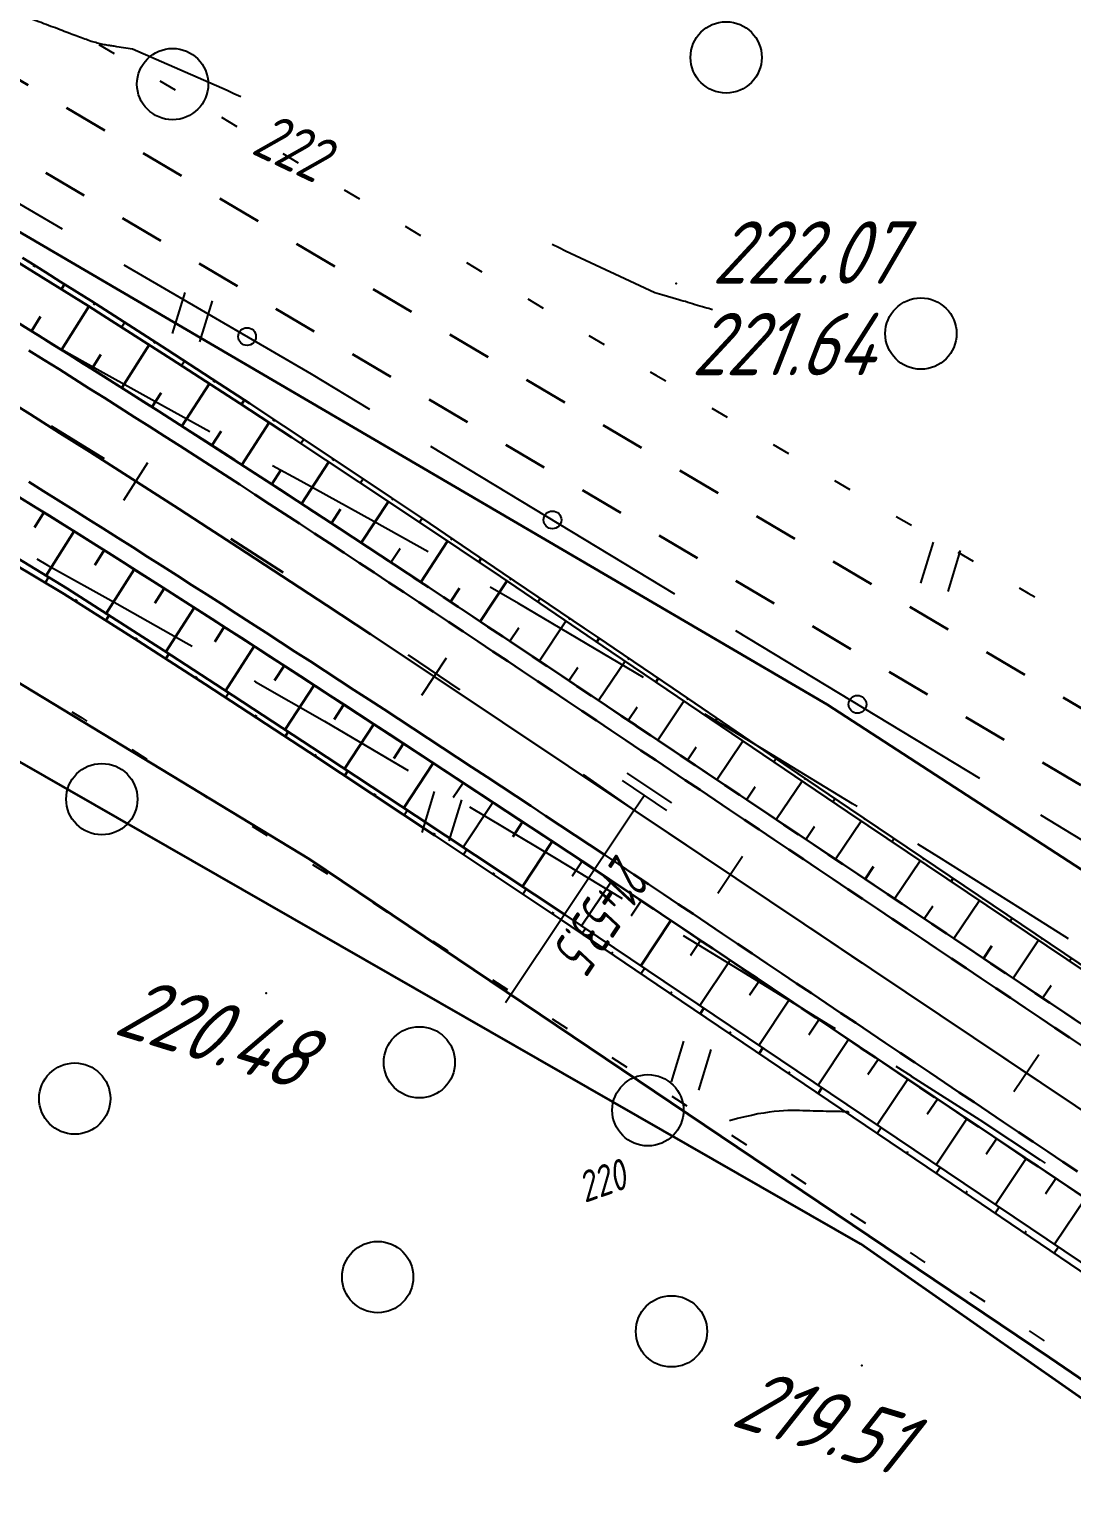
# Model space of a CAD drawing. Header units: millimetres. Extents: x -698 to 8131, y -704 to 4503.
# Drawn here: x 1321.9 to 1380.4, y 3606 to 3687.9 of the extents above; entities that cross this region are included whole.
import ezdxf

# ---------------------------------------------------------------- set-up
doc = ezdxf.new("R2010")
doc.units = ezdxf.units.MM
for name, pattern in [('CONTI', [0]), ('STRIHSMALL', [1, 0.5, -0.5]), ('STROT', [1.7, 0.5, -1.2])]:
    doc.linetypes.add(name, pattern=pattern)
for name, color, linetype, lineweight in [('10', 1, 'Continuous', 35), ('КОПИЯ_ОСЬ_13_ОТКОСЫ', 7, 'Continuous', 30), ('КОПИЯ_ОСЬ_ГРАНИЦЫ_ПОЛОС', 7, 'Continuous', 30), ('ОСЬ_ВЕРХ_ПОКРЫТИЯ_ГРАНИЦЫ_ПОЛОС', 7, 'Continuous', 30), ('ОСЬ_ВЕРХ_ПОКРЫТИЯ_ОСЬ', 1, 'Continuous', 30)]:
    doc.layers.add(name, color=color, linetype=linetype, lineweight=lineweight)
for name, color, linetype in [('_Ростелеком', 6, 'Continuous'), ('GOR_BDEFAULT', 212, 'CONTI'), ('PI_OTDEFAULT', 172, 'CONTI'), ('PI_TTDEFAULT', 5, 'CONTI'), ('PLN_O', 7, 'CONTI'), ('SIT_LDEFAULT', 7, 'CONTI'), ('ZAPSKDEFAULT', 7, 'CONTI'), ('Изменение выноски', 3, 'Continuous'), ('ОСЬ_ВЕРХ_ПОКРЫТИЯ_ПИКЕТЫ', 1, 'Continuous'), ('ОСЬ_ВЕРХ_ПОКРЫТИЯ_РАЗБИВКА_КРИВ', 1, 'Continuous'), ('разметка', 7, 'Continuous')]:
    doc.layers.add(name, color=color, linetype=linetype)
doc.styles.add('eskd', font='isocpeui.ttf', dxfattribs={"width": 1.2})
doc.styles.add('SHRFT', font='isocpeui.ttf', dxfattribs={"width": 3.5})
doc.styles.get("Standard").update_dxf_attribs({"font": 'isocpeui.ttf'})
doc.styles.add('STYLE1', font='isocpeui.ttf', dxfattribs={"width": 0.9})
doc.linetypes.add('кабель_связи_проект.', pattern='A,10,-1,["/",STYLE1,S=3,R=0,X=0,Y=-1.5],-4.1', length=15.1)

# ---------------------------------------------------------------- blocks, each defined once
blk = doc.blocks.new('BL_2004')
at = {"color": 0}
blk.add_circle((0, 0), 2, dxfattribs=at)
blk = doc.blocks.new('BL_2011')
at = {"color": 0}
for p, q in [((0, 0), (0, 2.4)), ((1.6, 0), (1.6, 2.4))]:
    blk.add_line(p, q, dxfattribs=at)

msp = doc.modelspace()

# ---------------------------------------------------------------- linework, layer by layer
at = {"layer": '10'}
for points in [[(1046.543, 3727.064), (1198.733, 3733.064), (1220.213, 3730.384), (1260.153, 3712.304), (1366.673, 3650.014), (1391.903, 3633.604), (1426.223, 3611.284), (1477.833, 3579.504), (1522.493, 3550.704), (1558.313, 3536.504), (1597.923, 3523.884), (1628.593, 3510.074), (1698.423, 3498.654), (1715.913, 3495.084), (1834.883, 3470.784), (1953.683, 3446.504), (2141.803, 3408.074), (2216.553, 3392.804)], [(2162.783, 3383.774), (2086.083, 3399.104), (2023.843, 3412.104), (1914.293, 3434.964), (1842.823, 3450.024), (1748.353, 3469.324), (1605.033, 3494.404), (1606.563, 3488.914), (1596.893, 3490.534), (1543.043, 3509.994), (1510.863, 3521.344), (1481.723, 3540.654), (1368.533, 3619.734), (1289.903, 3664.834), (1246.893, 3688.964), (1228.043, 3695.534), (1204.683, 3699.254), (843.893, 3696.004)]]:
    msp.add_lwpolyline(points, dxfattribs=at)
at = {"layer": '_Ростелеком', "linetype": 'кабель_связи_проект.', "lineweight": 40, "ltscale": 0.25}
msp.add_lwpolyline([(1139.317, 3707.384), (1173.443, 3705.052), (1210.365, 3699.103), (1228.095, 3695.879), (1247.2, 3689.26), (1259.613, 3683.865), (1298.754, 3664.906), (1337.605, 3641.335), (1379.143, 3613.354), (1432.54, 3577.081), (1497.38, 3534.92), (1507.859, 3528.099), (1522.677, 3520.444), (1549.009, 3508.805), (1605.059, 3494.766), (1669.261, 3483.803), (1746.706, 3469.612), (1806.748, 3457.394), (1856.922, 3447.106), (1888.768, 3440.625), (1918.482, 3434.382), (2018.587, 3413.687), (2116.876, 3393.624), (2299.356, 3355.85)], dxfattribs=at)
at = {"layer": 'GOR_BDEFAULT', "color": 212, "flags": 128}
for points, elevation in [([(1332.999, 3684.47), (1327.669, 3686.8), (1326.789, 3686.93), (1326.719, 3686.94), (1326.649, 3686.95), (1326.589, 3686.96), (1326.519, 3686.97), (1326.449, 3686.98), (1326.379, 3686.99), (1326.309, 3687), (1326.239, 3687.01), (1326.159, 3687.03), (1326.089, 3687.04), (1326.009, 3687.06), (1325.939, 3687.07), (1325.859, 3687.09), (1325.779, 3687.11), (1325.699, 3687.13), (1325.619, 3687.16), (1325.529, 3687.18), (1325.449, 3687.21), (1325.359, 3687.23), (1325.269, 3687.26), (1325.179, 3687.29), (1325.089, 3687.33), (1324.999, 3687.36), (1324.909, 3687.39), (1324.809, 3687.43), (1324.709, 3687.47), (1324.609, 3687.5), (1324.509, 3687.54), (1324.399, 3687.58), (1324.289, 3687.62), (1324.189, 3687.66), (1324.069, 3687.71), (1323.959, 3687.75), (1323.839, 3687.79), (1323.729, 3687.84), (1323.609, 3687.88), (1323.479, 3687.93), (1323.359, 3687.98), (1323.229, 3688.02), (1323.099, 3688.07), (1322.969, 3688.12), (1322.829, 3688.17), (1322.699, 3688.22), (1322.559, 3688.28), (1322.419, 3688.33), (1322.269, 3688.38), (1322.119, 3688.44), (1321.959, 3688.5), (1321.779, 3688.56), (1321.579, 3688.63), (1321.339, 3688.71), (1321.079, 3688.79), (1320.779, 3688.89), (1320.439, 3689), (1320.049, 3689.11), (1319.609, 3689.25), (1319.109, 3689.39), (1318.549, 3689.55), (1317.919, 3689.73), (1317.219, 3689.93), (1316.439, 3690.15), (1315.599, 3690.38), (1314.699, 3690.63), (1313.749, 3690.89), (1312.769, 3691.16), (1311.759, 3691.44), (1310.729, 3691.73), (1309.689, 3692.01), (1308.659, 3692.3), (1307.639, 3692.58), (1306.639, 3692.86), (1305.679, 3693.13), (1304.759, 3693.39), (1303.889, 3693.64), (1303.089, 3693.87), (1302.349, 3694.08), (1301.689, 3694.28), (1301.079, 3694.47), (1300.539, 3694.64), (1300.049, 3694.79), (1299.599, 3694.94), (1299.199, 3695.07), (1298.839, 3695.2), (1298.519, 3695.32), (1298.219, 3695.43), (1297.939, 3695.53), (1297.689, 3695.63), (1297.439, 3695.73), (1297.209, 3695.83), (1296.979, 3695.92), (1296.749, 3696.02), (1296.519, 3696.11), (1296.289, 3696.21), (1296.059, 3696.3), (1295.829, 3696.4), (1295.589, 3696.5), (1295.359, 3696.59), (1295.129, 3696.69), (1294.889, 3696.78), (1294.659, 3696.88), (1294.429, 3696.98), (1294.189, 3697.07), (1293.959, 3697.17), (1293.729, 3697.27), (1293.489, 3697.36), (1293.259, 3697.46), (1293.029, 3697.55), (1292.799, 3697.65), (1292.569, 3697.74), (1292.339, 3697.84), (1292.109, 3697.93), (1291.889, 3698.02), (1291.659, 3698.12), (1291.439, 3698.21), (1291.219, 3698.3), (1290.999, 3698.39), (1290.779, 3698.48), (1290.559, 3698.57), (1290.349, 3698.66), (1290.139, 3698.74), (1289.929, 3698.83), (1289.719, 3698.91), (1289.519, 3699), (1289.319, 3699.08), (1289.119, 3699.16), (1288.919, 3699.24), (1288.719, 3699.32), (1288.529, 3699.4), (1288.329, 3699.47), (1288.139, 3699.55), (1287.949, 3699.62), (1287.759, 3699.69), (1287.569, 3699.76), (1287.379, 3699.83), (1287.189, 3699.9), (1286.999, 3699.97), (1286.809, 3700.03), (1286.619, 3700.1), (1286.429, 3700.16), (1286.239, 3700.22), (1286.059, 3700.29), (1285.879, 3700.35), (1285.699, 3700.41), (1285.519, 3700.48), (1285.349, 3700.54), (1285.179, 3700.61), (1285.009, 3700.68), (1284.859, 3700.75), (1284.699, 3700.82), (1284.549, 3700.89), (1284.409, 3700.97), (1284.269, 3701.05), (1284.139, 3701.13), (1284.009, 3701.21), (1283.879, 3701.29), (1283.759, 3701.38), (1283.629, 3701.46), (1283.499, 3701.55), (1283.379, 3701.63), (1283.249, 3701.71), (1283.109, 3701.8), (1282.979, 3701.88), (1282.839, 3701.96), (1282.689, 3702.03), (1282.539, 3702.11), (1282.369, 3702.18), (1282.209, 3702.25), (1282.029, 3702.31), (1281.849, 3702.38), (1281.659, 3702.44), (1281.469, 3702.5), (1281.269, 3702.56), (1281.059, 3702.61), (1280.849, 3702.67), (1280.639, 3702.72), (1280.419, 3702.78), (1280.199, 3702.83), (1279.979, 3702.89), (1279.749, 3702.94), (1279.529, 3702.99), (1279.299, 3703.05), (1279.059, 3703.1), (1278.829, 3703.16), (1278.589, 3703.21), (1278.349, 3703.27), (1278.109, 3703.32), (1277.869, 3703.38), (1277.619, 3703.44), (1277.379, 3703.49), (1277.129, 3703.55), (1276.879, 3703.61), (1276.619, 3703.67), (1276.369, 3703.73), (1276.109, 3703.79), (1275.849, 3703.85), (1275.589, 3703.91), (1275.319, 3703.97), (1275.059, 3704.03), (1274.799, 3704.09), (1274.529, 3704.15), (1274.279, 3704.21), (1274.019, 3704.27), (1273.779, 3704.32), (1273.539, 3704.38), (1273.309, 3704.43), (1273.079, 3704.49), (1272.869, 3704.54), (1272.669, 3704.58), (1272.479, 3704.63), (1272.299, 3704.67), (1270.769, 3705.07), (1270.679, 3705.08), (1270.599, 3705.1), (1270.509, 3705.11), (1270.419, 3705.12), (1270.329, 3705.13), (1270.249, 3705.15), (1270.159, 3705.16), (1270.069, 3705.16), (1269.989, 3705.17), (1269.909, 3705.18), (1269.829, 3705.19), (1269.759, 3705.19), (1269.689, 3705.2), (1269.629, 3705.2), (1269.569, 3705.21)], 222), ([(1333.749, 3684.11), (1333.369, 3684.29), (1332.999, 3684.47)], 222), ([(1351.989, 3675.46), (1351.619, 3675.64), (1351.239, 3675.82)], 222), ([(1360.229, 3672.17), (1360.129, 3672.2), (1360.029, 3672.23), (1359.919, 3672.26), (1359.789, 3672.3), (1359.669, 3672.33), (1359.529, 3672.37), (1359.399, 3672.41), (1359.259, 3672.45), (1359.119, 3672.5), (1358.979, 3672.54), (1358.849, 3672.58), (1358.709, 3672.62), (1358.579, 3672.65), (1358.459, 3672.69), (1358.349, 3672.72), (1357.389, 3673), (1356.999, 3673.12), (1351.989, 3675.46)], 222), ([(1367.849, 3627.15), (1367.749, 3627.15), (1367.649, 3627.15), (1367.529, 3627.15), (1367.399, 3627.16), (1367.259, 3627.16), (1367.109, 3627.16), (1366.959, 3627.17), (1366.789, 3627.17), (1366.619, 3627.17), (1366.449, 3627.18), (1366.269, 3627.18), (1366.079, 3627.19), (1365.889, 3627.19), (1365.699, 3627.2), (1365.499, 3627.2), (1365.309, 3627.21), (1365.109, 3627.22), (1364.899, 3627.22), (1364.679, 3627.22), (1364.459, 3627.22), (1364.219, 3627.21), (1363.969, 3627.19), (1363.699, 3627.16), (1363.409, 3627.13), (1363.109, 3627.08), (1362.779, 3627.03), (1362.419, 3626.95), (1362.039, 3626.87), (1361.629, 3626.77), (1361.189, 3626.65)], 220)]:
    msp.add_lwpolyline(points, dxfattribs=dict(at, elevation=elevation))
at = {"layer": 'PI_TTDEFAULT', "color": 5}
for p in [(1358.199, 3673.63, 222.066), (1357.049, 3668.5, 221.638), (1335.179, 3633.81, 220.483), (1368.619, 3612.91, 219.515)]:
    msp.add_point(p, dxfattribs=at)
at = {"layer": 'PLN_O'}
for p, q in [((1309.919, 3684.77), (1323.739, 3676.71)), ((1327.199, 3674.69), (1337.709, 3668.56)), ((1337.709, 3668.57), (1340.989, 3666.59)), ((1344.409, 3664.51), (1358.099, 3656.23)), ((1361.529, 3654.16), (1375.219, 3645.88)), ((1378.639, 3643.81), (1392.329, 3635.53))]:
    msp.add_line(p, q, dxfattribs=at)
for centre in [(1334.109, 3670.66), (1351.249, 3660.37), (1368.369, 3650.02)]:
    msp.add_circle(centre, 0.5, dxfattribs=at)
at = {"layer": 'SIT_LDEFAULT', "color": 7}
for p, q in [((1325.789, 3687.05), (1326.649, 3686.54)), ((1329.219, 3685.01), (1330.079, 3684.5)), ((1332.669, 3682.97), (1333.529, 3682.46)), ((1336.109, 3680.93), (1336.969, 3680.42)), ((1339.559, 3678.9), (1340.419, 3678.39)), ((1342.989, 3676.85), (1343.849, 3676.34)), ((1346.429, 3674.81), (1347.289, 3674.3)), ((1349.869, 3672.77), (1350.729, 3672.26)), ((1324.849, 3669.28), (1323.269, 3670.18)), ((1353.299, 3670.73), (1354.159, 3670.22)), ((1328.929, 3667.02), (1324.849, 3669.28)), ((1356.739, 3668.68), (1357.049, 3668.5)), ((1357.049, 3668.5), (1357.609, 3668.17)), ((1332.009, 3665.32), (1328.929, 3667.01)), ((1360.189, 3666.64), (1361.049, 3666.13)), ((1363.629, 3664.6), (1364.489, 3664.09)), ((1337.129, 3662.54), (1335.529, 3663.41)), ((1341.219, 3660.29), (1337.129, 3662.54)), ((1367.079, 3662.58), (1367.939, 3662.08)), ((1344.279, 3658.57), (1341.219, 3660.29)), ((1370.539, 3660.57), (1371.399, 3660.07)), ((1373.999, 3658.56), (1374.859, 3658.06)), ((1322.299, 3658.19), (1322.909, 3657.84)), ((1322.909, 3657.84), (1326.809, 3655.66)), ((1349.339, 3655.68), (1347.749, 3656.59)), ((1377.449, 3656.55), (1377.949, 3656.26)), ((1377.949, 3656.26), (1378.319, 3656.05)), ((1326.809, 3655.66), (1330.699, 3653.48)), ((1353.609, 3653.16), (1349.339, 3655.68)), ((1330.699, 3653.48), (1331.029, 3653.29)), ((1356.359, 3651.52), (1353.609, 3653.16)), ((1334.509, 3651.33), (1334.579, 3651.29)), ((1334.579, 3651.29), (1338.449, 3649.07)), ((1324.269, 3649.6), (1324.829, 3649.26)), ((1324.829, 3649.27), (1325.119, 3649.08)), ((1338.449, 3649.07), (1342.299, 3646.81)), ((1363.149, 3647.44), (1359.799, 3649.46)), ((1327.649, 3647.48), (1328.489, 3646.94)), ((1368.099, 3644.43), (1363.149, 3647.44)), ((1342.299, 3646.82), (1343.159, 3646.31)), ((1331.029, 3645.33), (1331.869, 3644.79)), ((1346.599, 3644.27), (1351.359, 3641.42)), ((1368.349, 3644.28), (1368.099, 3644.43)), ((1334.399, 3643.19), (1335.239, 3642.65)), ((1372.939, 3641.44), (1371.749, 3642.18)), ((1351.359, 3641.42), (1355.169, 3639.12)), ((1377.529, 3638.57), (1372.939, 3641.44)), ((1337.779, 3641.04), (1338.619, 3640.5)), ((1341.159, 3638.9), (1341.999, 3638.36)), ((1380.219, 3636.85), (1377.529, 3638.57)), ((1344.529, 3636.73), (1345.369, 3636.19)), ((1358.589, 3637.04), (1361.749, 3635.12)), ((1361.749, 3635.12), (1366.799, 3632.02)), ((1347.879, 3634.55), (1348.719, 3634.01)), ((1351.239, 3632.37), (1352.079, 3631.83)), ((1366.799, 3632.02), (1367.119, 3631.82)), ((1354.589, 3630.19), (1355.429, 3629.65)), ((1370.519, 3629.71), (1371.389, 3629.17)), ((1371.379, 3629.16), (1375.239, 3626.7)), ((1357.949, 3628.02), (1358.789, 3627.48)), ((1375.239, 3626.7), (1378.629, 3624.45)), ((1361.299, 3625.84), (1362.139, 3625.3)), ((1378.629, 3624.46), (1378.899, 3624.27)), ((1364.639, 3623.65), (1365.479, 3623.1)), ((1367.979, 3621.45), (1368.819, 3620.9)), ((1371.319, 3619.25), (1372.159, 3618.7)), ((1374.669, 3617.05), (1375.509, 3616.5)), ((1378.009, 3614.85), (1378.849, 3614.3))]:
    msp.add_line(p, q, dxfattribs=at)
at = {"layer": 'Изменение выноски', "color": 6, "linetype": 'STRIHSMALL', "lineweight": 30, "ltscale": 5}
for points in [[(556.332, 3860.56), (604.918, 3817.015), (628.184, 3799.301), (686.099, 3761.104), (720.913, 3742.414), (750.286, 3732.575), (769.134, 3728.282), (789.493, 3727.106), (889.152, 3726.396), (1065.261, 3728.586), (1211.221, 3732.103), (1235.187, 3728.312), (1268.027, 3716.586), (1413.955, 3630.282), (1512.481, 3559.579), (1541.19, 3544.005), (1583.744, 3530.316), (1643.333, 3517.859), (1703.527, 3507.498), (1908.586, 3467.917), (1956.677, 3459.176)], [(555.17, 3856.914), (603.757, 3813.368), (627.023, 3795.654), (684.937, 3757.458), (719.751, 3738.767), (749.124, 3728.928), (767.972, 3724.635), (788.332, 3723.459), (887.99, 3722.749), (1064.099, 3724.939), (1210.06, 3728.456), (1234.026, 3724.666), (1266.865, 3712.939), (1412.793, 3626.635), (1511.319, 3555.932), (1540.029, 3540.359), (1582.582, 3526.669), (1642.171, 3514.212), (1702.365, 3503.851), (1907.424, 3464.27), (1955.515, 3455.529)]]:
    msp.add_lwpolyline(points, dxfattribs=at)
at = {"layer": 'КОПИЯ_ОСЬ_13_ОТКОСЫ'}
for points in [[(1290.418, 3689.025), (1293.111, 3687.627), (1295.791, 3686.206), (1300.671, 3683.548), (1305.948, 3680.575), (1311.18, 3677.532), (1317.23, 3673.905), (1320.661, 3671.798), (1324.08, 3669.672), (1326.633, 3668.064), (1329.179, 3666.446), (1332.139, 3664.547), (1335.511, 3662.363), (1339.292, 3659.892), (1343.897, 3656.856), (1350.57, 3652.416), (1457.168, 3581.007)], [(1296.784, 3689.141), (1299.689, 3687.556), (1302.581, 3685.947), (1306.112, 3683.936), (1309.625, 3681.894), (1313.119, 3679.82), (1317.45, 3677.194), (1321.755, 3674.527), (1325.183, 3672.382), (1326.038, 3671.844), (1329.863, 3669.397), (1333.674, 3666.929), (1336.623, 3664.997), (1340.401, 3662.498), (1343.746, 3660.268), (1348.329, 3657.187), (1354.554, 3652.97), (1359.519, 3649.592), (1367.802, 3643.99), (1458.521, 3583.026)], [(1296.784, 3689.141), (1299.689, 3687.556), (1302.581, 3685.947), (1306.112, 3683.936), (1309.625, 3681.894), (1313.119, 3679.82), (1317.45, 3677.194), (1321.755, 3674.527), (1325.183, 3672.382), (1326.038, 3671.844), (1329.863, 3669.397), (1333.674, 3666.929), (1336.623, 3664.997), (1340.401, 3662.498), (1343.746, 3660.268), (1348.329, 3657.187), (1354.554, 3652.97), (1359.519, 3649.592), (1367.802, 3643.99), (1458.521, 3583.026)], [(1321.497, 3675.073), (1321.929, 3674.81), (1322.787, 3674.273), (1323.642, 3673.733), (1325.356, 3672.658), (1328.76, 3670.48), (1329.608, 3669.932), (1332.569, 3668.007), (1334.255, 3666.901), (1338.039, 3664.403), (1342.224, 3661.61), (1343.89, 3660.485), (1348.461, 3657.385), (1353.028, 3654.293), (1353.862, 3653.738), (1354.692, 3653.176), (1358.001, 3650.921), (1358.83, 3650.361), (1359.655, 3649.796), (1365.031, 3646.142), (1367.929, 3644.179), (1381.608, 3634.952)], [(1322.169, 3674.66), (1322.114, 3674.572)], [(1323.862, 3673.595), (1323.688, 3673.317)], [(1325.555, 3672.531), (1325.496, 3672.439)], [(1322.001, 3670.968), (1322.51, 3671.788)], [(1323.698, 3669.911), (1325.226, 3672.355)], [(1327.24, 3671.453), (1327.069, 3671.187)], [(1327.083, 3667.778), (1328.619, 3670.196)], [(1328.924, 3670.374), (1328.867, 3670.286)], [(1325.391, 3668.846), (1325.903, 3669.659)], [(1330.602, 3669.286), (1330.435, 3669.028)], [(1330.455, 3665.627), (1331.991, 3668.022)], [(1332.279, 3668.196), (1332.223, 3668.11)], [(1328.77, 3666.705), (1329.282, 3667.511)], [(1333.952, 3667.1), (1333.79, 3666.853)], [(1335.622, 3665.999), (1335.567, 3665.917)], [(1332.138, 3664.547), (1332.65, 3665.346)], [(1333.817, 3663.46), (1335.351, 3665.83)], [(1337.291, 3664.897), (1337.134, 3664.659)], [(1337.17, 3661.279), (1338.701, 3663.622)], [(1338.957, 3663.791), (1338.904, 3663.712)], [(1335.496, 3662.373), (1336.007, 3663.163)], [(1340.62, 3662.68), (1340.468, 3662.453)], [(1321.8, 3661.356), (1324.329, 3659.774), (1326.853, 3658.182), (1329.373, 3656.58), (1331.889, 3654.969), (1334.819, 3653.079), (1339.417, 3650.091), (1344.426, 3646.811), (1353.602, 3640.761), (1461.45, 3568.518)], [(1340.515, 3659.086), (1342.043, 3661.403)], [(1342.284, 3661.57), (1342.233, 3661.494)], [(1317.674, 3660.382), (1321.904, 3657.813), (1324.015, 3656.517), (1326.521, 3654.914), (1329.441, 3653.033), (1332.774, 3650.869), (1337.767, 3647.599), (1343.589, 3643.758), (1351.912, 3638.238), (1442.581, 3577.2)], [(1317.674, 3660.382), (1321.904, 3657.813), (1324.015, 3656.517), (1326.521, 3654.914), (1329.441, 3653.033), (1332.774, 3650.869), (1337.767, 3647.599), (1343.589, 3643.758), (1351.912, 3638.238), (1442.581, 3577.2)], [(1322.699, 3660.793), (1322.172, 3659.95)], [(1338.844, 3660.185), (1339.355, 3660.966)], [(1343.941, 3660.45), (1343.795, 3660.235)], [(1324.395, 3659.733), (1322.826, 3657.246)], [(1326.086, 3658.666), (1325.563, 3657.837)], [(1342.185, 3657.985), (1342.694, 3658.757)], [(1343.854, 3656.884), (1345.367, 3659.178)], [(1345.596, 3659.328), (1345.547, 3659.256)], [(1320.855, 3658.007), (1323.831, 3656.229), (1328.01, 3653.562), (1331.765, 3651.143), (1334.683, 3649.249), (1337.597, 3647.342), (1344.654, 3642.658), (1351.716, 3637.946), (1357.099, 3634.303), (1373.67, 3623.104), (1390.226, 3611.883)], [(1347.251, 3658.205), (1347.115, 3658.003)], [(1322.786, 3656.854), (1322.968, 3657.159)], [(1327.776, 3657.595), (1326.201, 3655.119)], [(1347.185, 3654.668), (1348.695, 3656.939)], [(1348.907, 3657.083), (1348.861, 3657.016)], [(1329.463, 3656.522), (1328.936, 3655.698)], [(1345.52, 3655.776), (1346.027, 3656.539)], [(1324.49, 3655.809), (1324.554, 3655.909)], [(1331.148, 3655.444), (1329.556, 3652.958)], [(1350.563, 3655.962), (1350.429, 3655.764)], [(1326.176, 3654.733), (1326.359, 3655.018)], [(1350.515, 3652.453), (1352.007, 3654.696)], [(1352.219, 3654.841), (1352.175, 3654.775)], [(1327.862, 3653.657), (1327.923, 3653.752)], [(1332.83, 3654.362), (1332.297, 3653.535)], [(1348.85, 3653.56), (1349.353, 3654.317)], [(1353.88, 3653.726), (1353.741, 3653.521)], [(1329.544, 3652.574), (1329.722, 3652.851)], [(1334.511, 3653.278), (1332.903, 3650.785)], [(1336.188, 3652.189), (1335.65, 3651.36)], [(1352.177, 3651.34), (1352.677, 3652.086)], [(1353.839, 3650.227), (1355.325, 3652.446)], [(1355.534, 3652.602), (1355.488, 3652.534)], [(1331.225, 3651.491), (1331.284, 3651.583)], [(1357.187, 3651.475), (1357.049, 3651.273)], [(1332.904, 3650.403), (1333.077, 3650.67)], [(1337.865, 3651.1), (1336.24, 3648.599)], [(1358.842, 3650.352), (1358.795, 3650.285)], [(1339.542, 3650.009), (1338.998, 3649.178)], [(1355.5, 3649.114), (1355.996, 3649.853)], [(1357.162, 3648), (1358.632, 3650.195)], [(1334.581, 3649.315), (1334.639, 3649.404)], [(1341.215, 3648.914), (1339.574, 3646.407)], [(1360.494, 3649.226), (1360.357, 3649.025)], [(1336.255, 3648.22), (1336.424, 3648.478)], [(1360.485, 3645.774), (1361.944, 3647.952)], [(1362.148, 3648.101), (1362.103, 3648.035)], [(1337.928, 3647.123), (1337.984, 3647.209)], [(1342.888, 3647.818), (1342.341, 3646.982)], [(1358.823, 3646.887), (1359.313, 3647.619)], [(1339.594, 3646.017), (1339.768, 3646.279)], [(1344.561, 3646.721), (1342.905, 3644.209)], [(1363.802, 3646.977), (1363.671, 3646.784)], [(1346.231, 3645.621), (1345.679, 3644.783)], [(1363.808, 3643.548), (1365.257, 3645.711)], [(1365.457, 3645.854), (1365.413, 3645.789)], [(1341.26, 3644.911), (1341.318, 3644.998)], [(1362.147, 3644.661), (1362.633, 3645.387)], [(1367.113, 3644.732), (1366.984, 3644.543)], [(1342.926, 3643.805), (1343.107, 3644.076)], [(1347.901, 3644.52), (1346.239, 3642)], [(1349.57, 3643.419), (1349.017, 3642.579)], [(1365.47, 3642.435), (1365.953, 3643.156)], [(1367.131, 3641.322), (1368.572, 3643.472)], [(1368.77, 3643.612), (1368.727, 3643.549)], [(1344.593, 3642.699), (1344.653, 3642.789)], [(1351.24, 3642.318), (1349.573, 3639.789)], [(1370.428, 3642.494), (1370.303, 3642.309)], [(1346.257, 3641.589), (1346.441, 3641.866)], [(1372.086, 3641.375), (1372.044, 3641.314)], [(1347.92, 3640.479), (1347.982, 3640.571)], [(1352.91, 3641.217), (1352.354, 3640.374)], [(1368.793, 3640.209), (1369.273, 3640.925)], [(1370.455, 3639.095), (1371.892, 3641.241)], [(1354.575, 3640.109), (1352.883, 3637.584)], [(1373.744, 3640.257), (1373.623, 3640.078)], [(1349.584, 3639.369), (1349.775, 3639.655)], [(1356.237, 3638.996), (1355.673, 3638.154)], [(1373.778, 3636.869), (1375.212, 3639.01)], [(1375.402, 3639.138), (1375.362, 3639.079)], [(1351.248, 3638.259), (1351.311, 3638.354)], [(1372.116, 3637.982), (1372.595, 3638.698)], [(1352.906, 3637.141), (1353.105, 3637.435)], [(1357.898, 3637.883), (1356.201, 3635.35)], [(1377.06, 3638.02), (1376.943, 3637.847)], [(1359.56, 3636.77), (1358.994, 3635.926)], [(1375.44, 3635.756), (1375.918, 3636.47)], [(1377.101, 3634.643), (1378.532, 3636.779)], [(1378.718, 3636.902), (1378.679, 3636.844)], [(1354.562, 3636.02), (1354.629, 3636.118)], [(1361.222, 3635.657), (1359.52, 3633.116)], [(1380.376, 3635.783), (1380.263, 3635.616)], [(1356.219, 3634.899), (1356.423, 3635.201)], [(1362.883, 3634.544), (1362.316, 3633.697)], [(1378.763, 3633.53), (1379.24, 3634.242)], [(1357.875, 3633.778), (1357.943, 3633.879)], [(1364.545, 3633.431), (1362.838, 3630.882)], [(1359.532, 3632.658), (1359.741, 3632.967)], [(1366.206, 3632.318), (1365.637, 3631.468)], [(1361.189, 3631.538), (1361.259, 3631.641)], [(1362.846, 3630.419), (1363.059, 3630.733)], [(1367.868, 3631.205), (1366.156, 3628.649)], [(1369.53, 3630.092), (1368.959, 3629.24)], [(1364.503, 3629.299), (1364.574, 3629.404)], [(1366.16, 3628.179), (1366.377, 3628.5)], [(1371.191, 3628.978), (1369.474, 3626.415)], [(1372.853, 3627.865), (1372.281, 3627.011)], [(1367.818, 3627.059), (1367.89, 3627.166)], [(1374.515, 3626.752), (1372.792, 3624.181)], [(1369.475, 3625.939), (1369.696, 3626.266)], [(1376.176, 3625.639), (1375.602, 3624.782)], [(1371.132, 3624.819), (1371.205, 3624.928)], [(1377.838, 3624.526), (1376.111, 3621.947)], [(1372.789, 3623.699), (1373.014, 3624.032)], [(1379.5, 3623.413), (1378.924, 3622.554)], [(1374.445, 3622.578), (1374.52, 3622.689)], [(1376.101, 3621.456), (1376.332, 3621.798)], [(1381.161, 3622.3), (1379.429, 3619.714)], [(1377.756, 3620.334), (1377.834, 3620.448)], [(1379.412, 3619.212), (1379.651, 3619.564)]]:
    msp.add_lwpolyline(points, dxfattribs=at)
at = {"layer": 'КОПИЯ_ОСЬ_ГРАНИЦЫ_ПОЛОС'}
for points in [[(1321.526, 3671.265), (1322.379, 3670.734), (1323.232, 3670.203), (1324.084, 3669.67), (1324.935, 3669.135), (1325.785, 3668.6), (1326.634, 3668.064), (1327.482, 3667.526), (1328.329, 3666.987), (1329.176, 3666.448), (1330.021, 3665.907), (1330.866, 3665.365), (1331.71, 3664.823), (1332.554, 3664.279), (1333.396, 3663.735), (1334.238, 3663.19), (1335.08, 3662.644), (1335.92, 3662.097), (1336.76, 3661.55), (1337.599, 3661.001), (1338.438, 3660.452), (1339.276, 3659.903), (1340.113, 3659.353), (1340.95, 3658.802), (1341.786, 3658.251), (1342.622, 3657.699), (1343.457, 3657.146), (1344.292, 3656.594), (1345.127, 3656.04), (1345.961, 3655.487), (1346.794, 3654.933), (1347.627, 3654.378), (1348.46, 3653.824), (1349.292, 3653.269), (1350.124, 3652.714), (1350.956, 3652.158), (1351.787, 3651.603), (1352.618, 3651.047), (1353.449, 3650.491), (1354.28, 3649.935), (1355.11, 3649.38), (1355.94, 3648.824), (1356.77, 3648.268), (1357.6, 3647.712), (1358.43, 3647.156), (1359.26, 3646.6), (1360.09, 3646.044), (1360.919, 3645.488), (1361.749, 3644.932), (1362.579, 3644.376), (1363.408, 3643.821), (1364.238, 3643.265), (1365.068, 3642.709), (1365.898, 3642.153), (1366.727, 3641.597), (1367.557, 3641.041), (1368.387, 3640.485), (1369.217, 3639.929), (1370.046, 3639.374), (1370.876, 3638.818), (1371.706, 3638.262), (1372.535, 3637.706), (1373.365, 3637.15), (1374.195, 3636.594), (1375.025, 3636.038), (1375.854, 3635.482), (1376.684, 3634.927), (1377.514, 3634.371), (1378.344, 3633.815), (1379.173, 3633.259), (1380.003, 3632.703), (1380.833, 3632.147)], [(1321.323, 3661.652), (1322.158, 3661.132), (1322.992, 3660.612), (1323.825, 3660.09), (1324.658, 3659.567), (1325.491, 3659.042), (1326.323, 3658.517), (1327.154, 3657.991), (1327.985, 3657.463), (1328.816, 3656.935), (1329.646, 3656.405), (1330.475, 3655.875), (1331.305, 3655.343), (1332.134, 3654.811), (1332.962, 3654.278), (1333.79, 3653.744), (1334.618, 3653.209), (1335.445, 3652.674), (1336.273, 3652.138), (1337.1, 3651.601), (1337.926, 3651.063), (1338.753, 3650.525), (1339.579, 3649.986), (1340.405, 3649.446), (1341.23, 3648.906), (1342.056, 3648.365), (1342.881, 3647.824), (1343.707, 3647.283), (1344.532, 3646.741), (1345.357, 3646.198), (1346.182, 3645.655), (1347.007, 3645.112), (1347.832, 3644.568), (1348.657, 3644.025), (1349.482, 3643.481), (1350.307, 3642.936), (1351.132, 3642.392), (1351.957, 3641.847), (1352.782, 3641.302), (1353.605, 3640.759), (1354.432, 3640.205), (1355.262, 3639.649), (1356.093, 3639.092), (1356.923, 3638.536), (1357.753, 3637.98), (1358.583, 3637.424), (1359.414, 3636.867), (1360.244, 3636.311), (1361.074, 3635.755), (1361.904, 3635.199), (1362.735, 3634.643), (1363.565, 3634.086), (1364.395, 3633.53), (1365.225, 3632.974), (1366.056, 3632.418), (1366.886, 3631.861), (1367.716, 3631.305), (1368.546, 3630.749), (1369.377, 3630.193), (1370.207, 3629.637), (1371.037, 3629.08), (1371.867, 3628.524), (1372.698, 3627.968), (1373.528, 3627.412), (1374.358, 3626.855), (1375.188, 3626.299), (1376.019, 3625.743), (1376.849, 3625.187), (1377.679, 3624.631), (1378.509, 3624.074), (1379.34, 3623.518), (1380.17, 3622.962), (1381, 3622.406)]]:
    msp.add_lwpolyline(points, dxfattribs=at)
at = {"layer": 'ОСЬ_ВЕРХ_ПОКРЫТИЯ_ГРАНИЦЫ_ПОЛОС', "linetype": 'Continuous'}
for points in [[(1321.526, 3671.265), (1322.38, 3670.734), (1323.232, 3670.202), (1324.084, 3669.669), (1324.935, 3669.135), (1325.785, 3668.6), (1326.634, 3668.063), (1327.482, 3667.526), (1328.329, 3666.987), (1329.176, 3666.448), (1330.022, 3665.907), (1330.867, 3665.365), (1331.711, 3664.823), (1332.554, 3664.279), (1333.397, 3663.735), (1334.239, 3663.19), (1335.08, 3662.644), (1335.92, 3662.097), (1336.76, 3661.549), (1337.599, 3661.001), (1338.438, 3660.452), (1339.276, 3659.903), (1340.113, 3659.352), (1340.95, 3658.802), (1341.787, 3658.25), (1342.622, 3657.699), (1343.458, 3657.146), (1344.293, 3656.593), (1345.127, 3656.04), (1345.961, 3655.487), (1346.794, 3654.933), (1347.627, 3654.378), (1348.46, 3653.824), (1349.292, 3653.269), (1350.124, 3652.714), (1350.956, 3652.158), (1351.787, 3651.603), (1352.619, 3651.047), (1353.449, 3650.491), (1354.28, 3649.935), (1355.11, 3649.379), (1355.941, 3648.823), (1356.771, 3648.267), (1357.601, 3647.711), (1358.43, 3647.156), (1359.26, 3646.6), (1360.09, 3646.044), (1360.92, 3645.488), (1361.749, 3644.932), (1362.579, 3644.376), (1363.409, 3643.82), (1364.238, 3643.264), (1365.068, 3642.709), (1365.898, 3642.153), (1366.728, 3641.597), (1367.557, 3641.041), (1368.387, 3640.485), (1369.217, 3639.929), (1370.047, 3639.373), (1370.876, 3638.818), (1371.706, 3638.262), (1372.536, 3637.706), (1373.365, 3637.15), (1374.195, 3636.594), (1375.025, 3636.038), (1375.855, 3635.482), (1376.684, 3634.926), (1377.514, 3634.371), (1378.344, 3633.815), (1379.174, 3633.259), (1380.003, 3632.703), (1380.833, 3632.147)], [(1381.106, 3630.76), (1380.276, 3631.316), (1379.447, 3631.872), (1378.617, 3632.428), (1377.787, 3632.984), (1376.958, 3633.54), (1376.128, 3634.096), (1375.298, 3634.651), (1374.468, 3635.207), (1373.639, 3635.763), (1372.809, 3636.319), (1371.979, 3636.875), (1371.149, 3637.431), (1370.32, 3637.987), (1369.49, 3638.543), (1368.66, 3639.098), (1367.83, 3639.654), (1367.001, 3640.21), (1366.171, 3640.766), (1365.341, 3641.322), (1364.512, 3641.878), (1363.682, 3642.434), (1362.852, 3642.99), (1362.022, 3643.545), (1361.193, 3644.101), (1360.363, 3644.657), (1359.533, 3645.213), (1358.703, 3645.769), (1357.874, 3646.325), (1357.044, 3646.881), (1356.214, 3647.437), (1355.384, 3647.993), (1354.554, 3648.548), (1353.724, 3649.104), (1352.893, 3649.66), (1352.063, 3650.216), (1351.232, 3650.771), (1350.401, 3651.327), (1349.569, 3651.882), (1348.738, 3652.437), (1347.906, 3652.992), (1347.073, 3653.546), (1346.241, 3654.1), (1345.407, 3654.654), (1344.574, 3655.207), (1343.74, 3655.76), (1342.906, 3656.312), (1342.071, 3656.864), (1341.236, 3657.416), (1340.4, 3657.967), (1339.564, 3658.517), (1338.727, 3659.067), (1337.89, 3659.616), (1337.052, 3660.164), (1336.214, 3660.712), (1335.375, 3661.259), (1334.535, 3661.805), (1333.695, 3662.351), (1332.854, 3662.895), (1332.012, 3663.439), (1331.169, 3663.982), (1330.326, 3664.524), (1329.482, 3665.065), (1328.638, 3665.605), (1327.792, 3666.144), (1326.946, 3666.682), (1326.099, 3667.218), (1325.251, 3667.754), (1324.403, 3668.289), (1323.553, 3668.822), (1322.702, 3669.354), (1321.851, 3669.885)]]:
    msp.add_lwpolyline(points, dxfattribs=at)
at = {"layer": 'ОСЬ_ВЕРХ_ПОКРЫТИЯ_ГРАНИЦЫ_ПОЛОС', "linetype": 'Continuous', "lineweight": 30}
for points in [[(1380.727, 3623.793), (1379.897, 3624.349), (1379.066, 3624.905), (1378.236, 3625.461), (1377.406, 3626.017), (1376.575, 3626.574), (1375.745, 3627.13), (1374.915, 3627.686), (1374.085, 3628.242), (1373.254, 3628.799), (1372.424, 3629.355), (1371.594, 3629.911), (1370.764, 3630.467), (1369.933, 3631.023), (1369.103, 3631.58), (1368.273, 3632.136), (1367.443, 3632.692), (1366.612, 3633.248), (1365.782, 3633.805), (1364.952, 3634.361), (1364.122, 3634.917), (1363.291, 3635.473), (1362.461, 3636.029), (1361.631, 3636.586), (1360.801, 3637.142), (1359.97, 3637.698), (1359.14, 3638.254), (1358.31, 3638.811), (1357.48, 3639.367), (1356.649, 3639.923), (1355.819, 3640.479), (1354.989, 3641.035), (1354.159, 3641.592), (1353.333, 3642.137), (1352.508, 3642.682), (1351.683, 3643.226), (1350.858, 3643.771), (1350.033, 3644.315), (1349.208, 3644.859), (1348.382, 3645.403), (1347.557, 3645.947), (1346.732, 3646.49), (1345.907, 3647.034), (1345.081, 3647.576), (1344.256, 3648.118), (1343.43, 3648.66), (1342.604, 3649.202), (1341.778, 3649.743), (1340.952, 3650.283), (1340.125, 3650.823), (1339.299, 3651.362), (1338.472, 3651.901), (1337.644, 3652.439), (1336.817, 3652.976), (1335.989, 3653.513), (1335.161, 3654.049), (1334.332, 3654.584), (1333.504, 3655.119), (1332.674, 3655.652), (1331.845, 3656.185), (1331.015, 3656.717), (1330.184, 3657.248), (1329.353, 3657.778), (1328.522, 3658.307), (1327.69, 3658.835), (1326.857, 3659.362), (1326.024, 3659.888), (1325.191, 3660.413), (1324.357, 3660.937), (1323.522, 3661.459), (1322.687, 3661.981), (1321.851, 3662.501)], [(1381, 3622.406), (1380.17, 3622.962), (1379.34, 3623.518), (1378.51, 3624.074), (1377.679, 3624.63), (1376.849, 3625.187), (1376.019, 3625.743), (1375.189, 3626.299), (1374.358, 3626.855), (1373.528, 3627.412), (1372.698, 3627.968), (1371.868, 3628.524), (1371.037, 3629.08), (1370.207, 3629.636), (1369.377, 3630.193), (1368.547, 3630.749), (1367.716, 3631.305), (1366.886, 3631.861), (1366.056, 3632.418), (1365.226, 3632.974), (1364.395, 3633.53), (1363.565, 3634.086), (1362.735, 3634.642), (1361.905, 3635.199), (1361.074, 3635.755), (1360.244, 3636.311), (1359.414, 3636.867), (1358.584, 3637.424), (1357.753, 3637.98), (1356.923, 3638.536), (1356.093, 3639.092), (1355.263, 3639.648), (1354.432, 3640.205), (1353.605, 3640.759), (1352.782, 3641.302), (1351.957, 3641.847), (1351.132, 3642.392), (1350.307, 3642.936), (1349.482, 3643.481), (1348.657, 3644.025), (1347.832, 3644.568), (1347.007, 3645.112), (1346.182, 3645.655), (1345.357, 3646.198), (1344.532, 3646.741), (1343.707, 3647.283), (1342.881, 3647.824), (1342.056, 3648.365), (1341.23, 3648.906), (1340.404, 3649.446), (1339.578, 3649.986), (1338.752, 3650.525), (1337.926, 3651.063), (1337.099, 3651.601), (1336.272, 3652.138), (1335.445, 3652.674), (1334.618, 3653.21), (1333.79, 3653.744), (1332.962, 3654.278), (1332.133, 3654.811), (1331.304, 3655.344), (1330.475, 3655.875), (1329.646, 3656.405), (1328.816, 3656.935), (1327.985, 3657.463), (1327.154, 3657.991), (1326.323, 3658.517), (1325.491, 3659.042), (1324.658, 3659.567), (1323.826, 3660.09), (1322.992, 3660.611), (1322.158, 3661.132), (1321.323, 3661.652)]]:
    msp.add_lwpolyline(points, dxfattribs=at)
at = {"layer": 'ОСЬ_ВЕРХ_ПОКРЫТИЯ_ОСЬ'}
msp.add_lwpolyline([(1320.252, 3667.347), (1321.93, 3666.299), (1323.604, 3665.246), (1325.276, 3664.188), (1326.945, 3663.126), (1328.611, 3662.06), (1330.274, 3660.99), (1331.935, 3659.916), (1333.594, 3658.838), (1336.078, 3657.216), (1338.558, 3655.587), (1341.035, 3653.953), (1344.332, 3651.767), (1348.447, 3649.024), (1355.844, 3644.074), (1355.844, 3644.074), (1454.917, 3577.7)], dxfattribs=at)
at = {"layer": 'ОСЬ_ВЕРХ_ПОКРЫТИЯ_ПИКЕТЫ'}
for p, q in [((1327.195, 3661.483), (1328.543, 3663.588)), ((1343.912, 3650.544), (1345.296, 3652.626)), ((1360.533, 3639.428), (1361.924, 3641.505)), ((1377.149, 3628.296), (1378.54, 3630.373))]:
    msp.add_line(p, q, dxfattribs=at)
at = {"layer": 'ОСЬ_ВЕРХ_ПОКРЫТИЯ_РАЗБИВКА_КРИВ'}
for p, q in [((1355.154, 3645.739), (1357.647, 3644.07)), ((1355.433, 3646.155), (1357.925, 3644.485)), ((1355.844, 3644.074), (1356.4, 3644.904)), ((1355.844, 3644.074), (1348.608, 3633.273))]:
    msp.add_line(p, q, dxfattribs=at)
at = {"layer": 'разметка', "linetype": 'STROT', "lineweight": 30, "ltscale": 7}
msp.add_lwpolyline([(466.865, 3921.648), (466.865, 3921.648, 0.010848), (512.36, 3874.567, 0.026039), (590.276, 3805.554, 0.004471), (613.924, 3787.094, 0.012597), (642.432, 3765.701, 0.122053), (777.244, 3714.201, 0.036279), (867.132, 3712.224), (1097.506, 3718.677, -0.037498), (1187.394, 3716.7, -0.079736), (1278.74, 3690.321, -0.037499), (1355.844, 3644.074), (1454.917, 3577.7, 0.037498), (1532.021, 3531.453, 0.023279), (1557.805, 3520.742, 0.037464), (1644.982, 3498.745), (2134.499, 3400.957), (2134.499, 3400.957)], format="xyb", dxfattribs=at)

# ---------------------------------------------------------------- block references
at = {"layer": 'ZAPSKDEFAULT', "color": 7, "rotation": 342.9999999999999}
for name, p in [('BL_2004', (1360.999, 3686.329)), ('BL_2004', (1329.929, 3684.83)), ('BL_2004', (1371.929, 3670.83)), ('BL_2011', (1329.929, 3670.83)), ('BL_2011', (1371.929, 3656.83)), ('BL_2004', (1325.956, 3644.7)), ('BL_2011', (1343.929, 3642.83)), ('BL_2004', (1343.779, 3629.929)), ('BL_2011', (1357.929, 3628.83)), ('BL_2004', (1324.434, 3627.893)), ('BL_2004', (1356.606, 3627.238)), ('BL_2004', (1341.44, 3617.878)), ('BL_2004', (1357.929, 3614.83))]:
    msp.add_blockref(name, p, dxfattribs=at)

# ---------------------------------------------------------------- texts
at = {"layer": 'GOR_BDEFAULT', "color": 212, "style": 'SHRFT', "width": 0.75}
for s, height, rotation, p in [('222', 2.625, 334.59931, (1334.268, 3680.971, 222)), ('220', 1.7223, 19.11569, (1353.059, 3622.027, 220))]:
    msp.add_text(s, height=height, rotation=rotation, dxfattribs=at).set_placement(p)
at = {"layer": 'PI_OTDEFAULT', "color": 172, "style": 'eskd', "oblique": 10, "width": 0.8}
for s, p in [('222.07', (1360.189, 3673.63)), ('221.64', (1359.039, 3668.49))]:
    msp.add_text(s, height=3.5, dxfattribs=at).set_placement(p)
for s, p in [('220.48', (1326.54, 3631.559)), ('219.51', (1361.183, 3609.58))]:
    msp.add_text(s, height=3.5, rotation=343, dxfattribs=at).set_placement(p)
at = {"layer": 'ОСЬ_ВЕРХ_ПОКРЫТИЯ_РАЗБИВКА_КРИВ', "width": 0.6}
msp.add_text('21+53.5', height=2.5, rotation=236.18009, dxfattribs=at).set_placement((1354.868, 3641.718))

doc.saveas('drawing.dxf')
